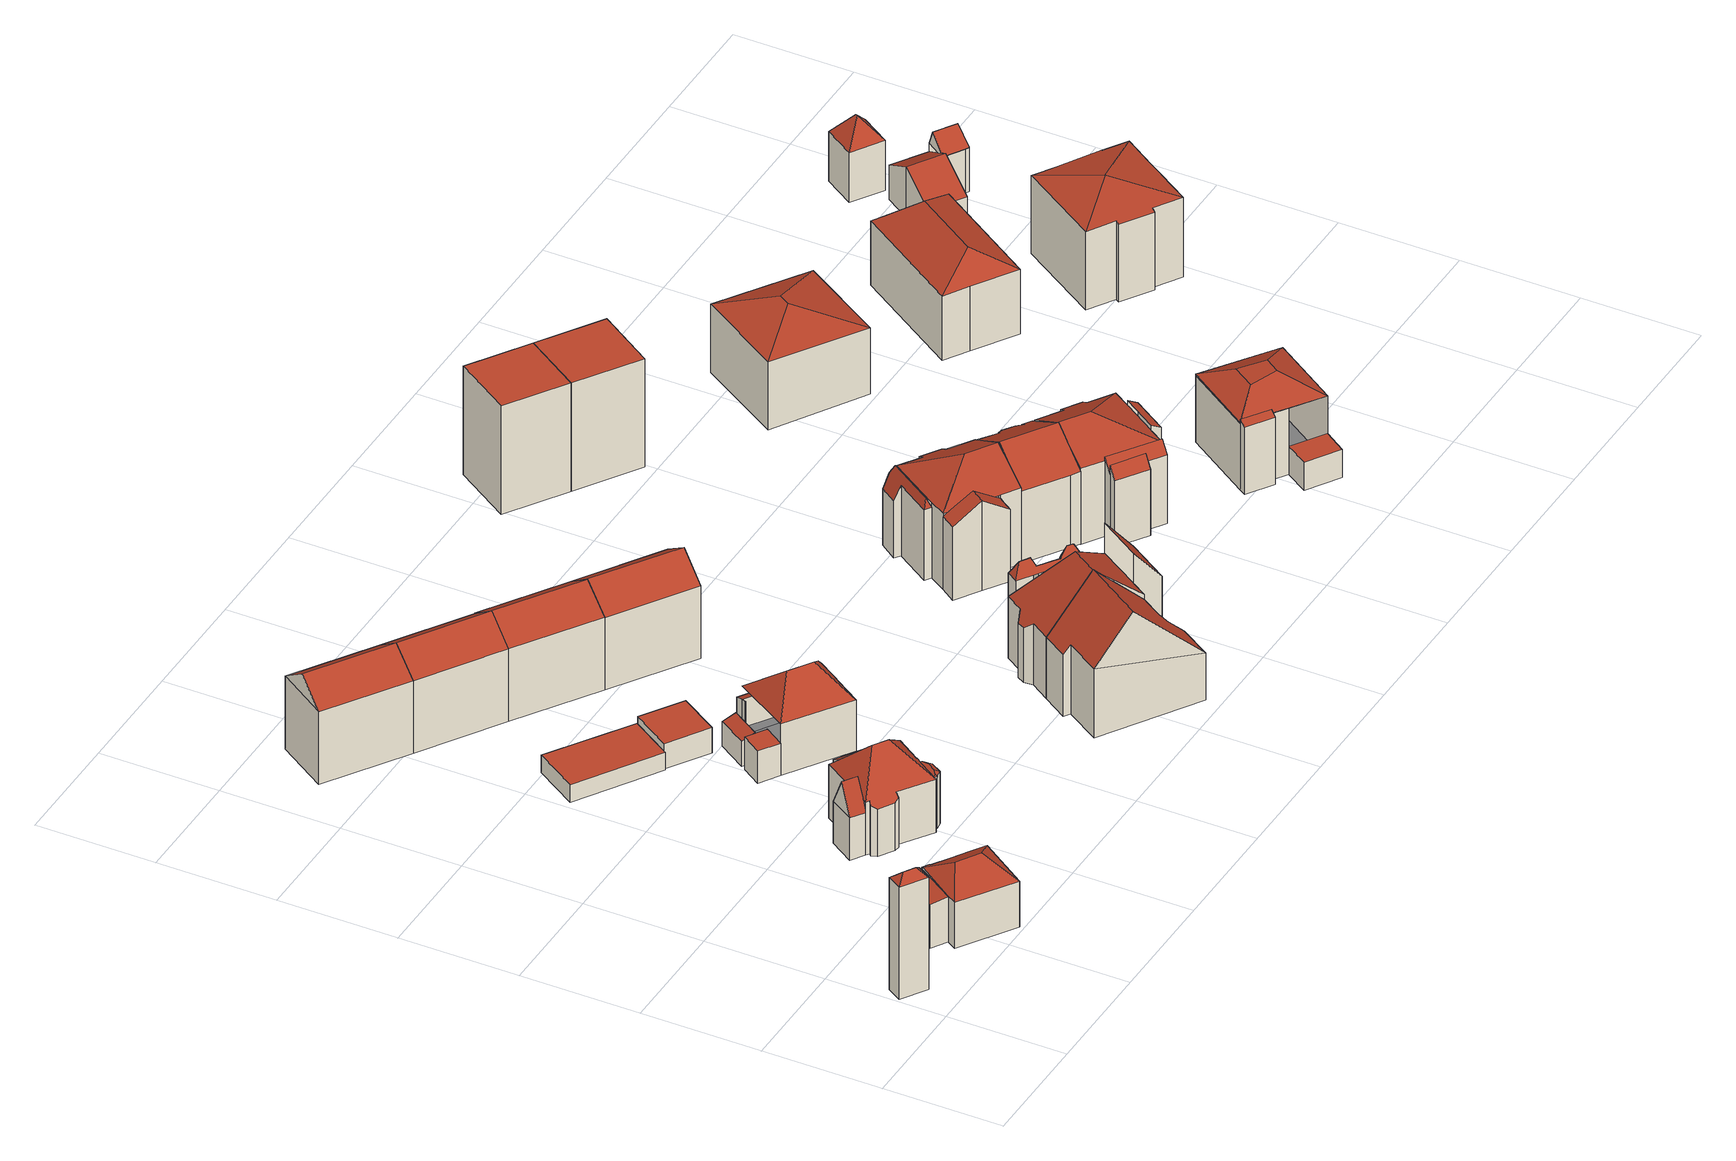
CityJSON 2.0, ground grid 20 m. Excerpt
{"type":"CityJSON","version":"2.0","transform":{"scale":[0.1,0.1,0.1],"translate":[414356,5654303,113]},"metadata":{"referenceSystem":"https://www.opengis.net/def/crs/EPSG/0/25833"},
"CityObjects":{
"building1":{"type":"Building","attributes":{"Dachtyp_tdc":"tdcFreeFormRoof","Gemeindeschluessel":14612000,"Dachneigung":44.93,"QualitaetDacherkennung":3,"Geometrietyp2DReferenz":"3000","measuredHeight":21.74,"function":"31001_9998","roofType":"5000"},"geometry":[{"type":"Solid","lod":"2","boundaries":[[[[0,1,2,3]],[[1,4,5,2]],[[4,6,7,5]],[[6,0,3,7]],[[8,6,4]],[[9,8,4,1]],[[9,1,0]],[[8,9,0,6]],[[3,2,5,7]]]],"semantics":{"surfaces":[{"type":"WallSurface"},{"type":"RoofSurface"},{"type":"GroundSurface"}],"values":[[0,0,0,0,1,1,1,1,2]]}}]},
"building2":{"type":"Building","attributes":{"Gemeindeschluessel":14612000,"Geometrietyp2DReferenz":"3000","function":"31001_9998","roofType":"9999"},"children":["building2-1","building2-2"]},
"building2-1":{"type":"BuildingPart","attributes":{"Dachtyp_tdc":"tdcPolyFlatRoof","Dachneigung":5.64,"QualitaetDacherkennung":62,"Geometrietyp2DReferenz":"3000","measuredHeight":8.23,"roofType":"2100"},"parents":["building2"],"geometry":[{"type":"MultiSurface","lod":"2","boundaries":[[[10,11,12,13]],[[13,12,14,15,16,17,18]],[[11,19,14,12]],[[19,20,15,14]],[[20,21,16,15]],[[22,10,13,18]],[[22,23,21,20,19,11,10]]],"semantics":{"surfaces":[{"type":"WallSurface"},{"type":"GroundSurface"},{"type":"RoofSurface"}],"values":[0,1,0,0,0,0,2]}}]},
"building2-2":{"type":"BuildingPart","attributes":{"Dachtyp_tdc":"tdcHipRoof","Dachneigung":31.44,"QualitaetDacherkennung":67,"Geometrietyp2DReferenz":"3000","measuredHeight":11.44,"roofType":"3200"},"parents":["building2"],"geometry":[{"type":"MultiSurface","lod":"2","boundaries":[[[24,25,26,27]],[[25,28,29,26]],[[28,30,31,29]],[[30,32,33,31]],[[32,34,35,33]],[[34,36,37,35]],[[36,38,22,18,37]],[[39,40,41,16,21]],[[40,24,27,41]],[[42,38,36,43]],[[34,32,44]],[[36,34,44,43]],[[32,30,28,25,24,40,39,42,43,44]],[[27,26,29,31,33,35,37,18,17,16,41]]],"semantics":{"surfaces":[{"type":"WallSurface"},{"type":"RoofSurface"},{"type":"GroundSurface"}],"values":[0,0,0,0,0,0,0,0,0,1,1,1,1,2]}}]},
"building3":{"type":"Building","attributes":{"Dachtyp_tdc":"tdcPolyFlatRoof","Gemeindeschluessel":14612000,"Dachneigung":0,"QualitaetDacherkennung":40,"Geometrietyp2DReferenz":"3000","measuredHeight":2.64,"function":"31001_9998","roofType":"1000"},"geometry":[{"type":"Solid","lod":"2","boundaries":[[[[45,46,27,26]],[[46,47,48,27]],[[47,49,50,48]],[[49,51,31,50]],[[51,52,29,31]],[[52,45,26,29]],[[52,51,49,47,46,45]],[[26,27,48,50,31,29]]]],"semantics":{"surfaces":[{"type":"WallSurface"},{"type":"RoofSurface"},{"type":"GroundSurface"}],"values":[[0,0,0,0,0,0,1,2]]}}]},
"building4":{"type":"Building","attributes":{"Gemeindeschluessel":14612000,"Geometrietyp2DReferenz":"3000","function":"31001_9998","roofType":"9999"},"children":["building4-1","building4-2","building4-3","building4-4"]},
"building4-1":{"type":"BuildingPart","attributes":{"Dachtyp_tdc":"tdcHipRoof","Dachneigung":43.58,"QualitaetDacherkennung":65,"Geometrietyp2DReferenz":"3000","measuredHeight":14.92,"roofType":"3200"},"parents":["building4"],"geometry":[{"type":"MultiSurface","lod":"2","boundaries":[[[53,54,55,56]],[[54,57,58,59,55]],[[60,61,62,63,64]],[[61,65,66,62]],[[65,67,68,66]],[[67,69,70,68]],[[69,71,72,70]],[[71,73,74,72]],[[73,75,76,74]],[[75,77,78,76]],[[77,79,80,78]],[[79,81,80]],[[82,83,84,85,86]],[[83,87,88,84]],[[87,89,90,88]],[[83,82,91,92,79,93]],[[65,61,60,94,57,54,95]],[[79,77,75,73,71,69,67,65,95,93]],[[54,53,89,87,83,93,95]],[[56,55,59,96,63,62,66,68,70,72,74,76,78,80,85,84,88,90]]],"semantics":{"surfaces":[{"type":"WallSurface"},{"type":"RoofSurface"},{"type":"GroundSurface"}],"values":[0,0,0,0,0,0,0,0,0,0,0,0,0,0,0,1,1,1,1,2]}}]},
"building4-2":{"type":"BuildingPart","attributes":{"Dachtyp_tdc":"tdcFreeFormRoof","Dachneigung":27.54,"QualitaetDacherkennung":13,"Geometrietyp2DReferenz":"3000","measuredHeight":9.83,"roofType":"5000"},"parents":["building4"],"geometry":[{"type":"MultiSurface","lod":"2","boundaries":[[[97,64,63,98]],[[64,97,99]],[[97,100,101,99]],[[100,102,103,101]],[[102,104,105,103]],[[104,106,58,107,105]],[[107,64,99,101,103,105]],[[108,109,110,111,98,63,96,59]],[[58,106,108,59]],[[106,104,109,108]],[[104,102,110,109]],[[102,100,111,110]],[[100,97,98,111]]],"semantics":{"surfaces":[{"type":"WallSurface"},{"type":"RoofSurface"},{"type":"GroundSurface"}],"values":[0,1,1,1,1,1,1,2,0,0,0,0,0]}}]},
"building4-3":{"type":"BuildingPart","attributes":{"Dachtyp_tdc":"tdcPolyFlatRoof","Dachneigung":28.63,"QualitaetDacherkennung":46,"Geometrietyp2DReferenz":"3000","measuredHeight":10.06,"roofType":"2100"},"parents":["building4"],"geometry":[{"type":"MultiSurface","lod":"2","boundaries":[[[112,113,56,114]],[[113,53,56]],[[115,116,88,90,89]],[[116,117,118,88]],[[117,112,114,118]],[[117,116,115,113,112]],[[114,56,90,88,118]]],"semantics":{"surfaces":[{"type":"WallSurface"},{"type":"RoofSurface"},{"type":"GroundSurface"}],"values":[0,0,0,0,0,1,2]}}]},
"building4-4":{"type":"BuildingPart","attributes":{"Dachtyp_tdc":"tdcGableRoof","Dachneigung":63.6,"QualitaetDacherkennung":5,"Geometrietyp2DReferenz":"3000","measuredHeight":12.9,"roofType":"3100"},"parents":["building4"],"geometry":[{"type":"MultiSurface","lod":"2","boundaries":[[[81,119,120,80]],[[119,121,122,120]],[[121,86,85,122]],[[121,119,123]],[[119,81,92,124,123]],[[86,121,123,124,91]],[[80,120,122,85]]],"semantics":{"surfaces":[{"type":"WallSurface"},{"type":"RoofSurface"},{"type":"GroundSurface"}],"values":[0,0,0,0,1,1,2]}}]},
"building5":{"type":"Building","attributes":{"Dachtyp_tdc":"tdcGableRoof","Gemeindeschluessel":14612000,"Dachneigung":35.13,"QualitaetDacherkennung":88,"Geometrietyp2DReferenz":"3000","measuredHeight":16.8,"function":"31001_9998","roofType":"3100"},"geometry":[{"type":"Solid","lod":"2","boundaries":[[[[125,126,127,128]],[[126,129,130,127]],[[129,131,132,130]],[[131,125,128,132]],[[129,126,133]],[[125,131,134]],[[126,125,134,133]],[[131,129,133,134]],[[128,127,130,132]]]],"semantics":{"surfaces":[{"type":"WallSurface"},{"type":"RoofSurface"},{"type":"GroundSurface"}],"values":[[0,0,0,0,0,0,1,1,2]]}}]},
"building6":{"type":"Building","attributes":{"Dachtyp_tdc":"tdcPolyFlatRoof","Gemeindeschluessel":14612000,"Dachneigung":0,"QualitaetDacherkennung":69,"Geometrietyp2DReferenz":"3000","measuredHeight":3.21,"function":"31001_9998","roofType":"1000"},"geometry":[{"type":"Solid","lod":"2","boundaries":[[[[135,136,137,138]],[[136,139,140,137]],[[139,141,142,140]],[[141,143,144,142]],[[143,145,146,144]],[[145,135,138,146]],[[145,143,141,139,136,135]],[[138,137,140,142,144,146]]]],"semantics":{"surfaces":[{"type":"WallSurface"},{"type":"RoofSurface"},{"type":"GroundSurface"}],"values":[[0,0,0,0,0,0,1,2]]}}]},
"building7":{"type":"Building","attributes":{"Dachtyp_tdc":"tdcGableRoof","Gemeindeschluessel":14612000,"Dachneigung":34.9,"QualitaetDacherkennung":88,"Geometrietyp2DReferenz":"3000","measuredHeight":16.78,"function":"31001_9998","roofType":"3100"},"geometry":[{"type":"Solid","lod":"2","boundaries":[[[[131,125,134]],[[147,131,134,148]],[[125,149,148,134]],[[132,150,151,128]],[[131,147,150,132]],[[147,149,151,150]],[[149,125,128,151]],[[125,131,132,128]],[[149,147,148]]]],"semantics":{"surfaces":[{"type":"WallSurface"},{"type":"RoofSurface"},{"type":"GroundSurface"}],"values":[[0,1,1,2,0,0,0,0,0]]}}]},
"building8":{"type":"Building","attributes":{"Dachtyp_tdc":"tdcPolyFlatRoof","Gemeindeschluessel":14612000,"Dachneigung":0,"QualitaetDacherkennung":86,"Geometrietyp2DReferenz":"3000","measuredHeight":4.6,"function":"31001_9998","roofType":"1000"},"geometry":[{"type":"Solid","lod":"2","boundaries":[[[[152,153,154,144]],[[153,155,156,154]],[[155,157,146,156]],[[157,152,144,146]],[[157,155,153,152]],[[144,154,156,146]]]],"semantics":{"surfaces":[{"type":"WallSurface"},{"type":"RoofSurface"},{"type":"GroundSurface"}],"values":[[0,0,0,0,1,2]]}}]},
"building9":{"type":"Building","attributes":{"Gemeindeschluessel":14612000,"Geometrietyp2DReferenz":"3000","function":"31001_9998","roofType":"9999"},"children":["building9-1","building9-2","building9-3","building9-4"]},
"building9-1":{"type":"BuildingPart","attributes":{"Dachtyp_tdc":"tdcPolyFlatRoof","Dachneigung":20.69,"QualitaetDacherkennung":46,"Geometrietyp2DReferenz":"3000","measuredHeight":6.83,"roofType":"2100"},"parents":["building9"],"geometry":[{"type":"MultiSurface","lod":"2","boundaries":[[[158,159,160,161]],[[162,163,164,165]],[[163,166,167,164]],[[166,168,169,167]],[[168,158,161,169]],[[168,166,163,162,166,159,158]],[[161,160,167,165,164,167,169]]],"semantics":{"surfaces":[{"type":"WallSurface"},{"type":"RoofSurface"},{"type":"GroundSurface"}],"values":[0,0,0,0,0,1,2]}}]},
"building9-2":{"type":"BuildingPart","attributes":{"Dachtyp_tdc":"tdcPolyFlatRoof","Dachneigung":0,"QualitaetDacherkennung":46,"Geometrietyp2DReferenz":"3000","measuredHeight":5.92,"roofType":"1000"},"parents":["building9"],"geometry":[{"type":"MultiSurface","lod":"2","boundaries":[[[170,171,172,173]],[[170,174,175,176,171]],[[172,177,178,179,173]],[[176,175,178,177]],[[175,174,179,178]],[[174,170,173,179]]],"semantics":{"surfaces":[{"type":"WallSurface"},{"type":"RoofSurface"},{"type":"GroundSurface"}],"values":[0,1,2,0,0,0]}}]},
"building9-3":{"type":"BuildingPart","attributes":{"Dachtyp_tdc":"tdcGableRoof","Dachneigung":59.13,"QualitaetDacherkennung":30,"Geometrietyp2DReferenz":"3000","measuredHeight":5.33,"roofType":"3100"},"parents":["building9"],"geometry":[{"type":"MultiSurface","lod":"2","boundaries":[[[180,181,173,172]],[[181,182,183,173]],[[182,184,185,183]],[[184,186,187,185]],[[186,188,189,187]],[[188,190,191,189]],[[190,192,164,191]],[[192,193,165,164]],[[190,188,186,184]],[[184,182,181,180,193,192,190]],[[172,173,183,185,187,189,191,164,165]]],"semantics":{"surfaces":[{"type":"WallSurface"},{"type":"RoofSurface"},{"type":"GroundSurface"}],"values":[0,0,0,0,0,0,0,0,1,1,2]}}]},
"building9-4":{"type":"BuildingPart","attributes":{"Dachtyp_tdc":"tdcHipRoof","Dachneigung":40.55,"QualitaetDacherkennung":76,"Geometrietyp2DReferenz":"3000","measuredHeight":13.99,"roofType":"3200"},"parents":["building9"],"geometry":[{"type":"MultiSurface","lod":"2","boundaries":[[[194,195,196,197]],[[195,198,199,196]],[[198,200,201,199]],[[200,202,176,177,201]],[[203,204,205,160,159]],[[204,194,197,205]],[[206,202,207]],[[200,198,195,194,204,208]],[[202,200,208,207]],[[204,203,206,207,208]],[[197,196,199,201,177,172,165,167,160,205]]],"semantics":{"surfaces":[{"type":"WallSurface"},{"type":"RoofSurface"},{"type":"GroundSurface"}],"values":[0,0,0,0,0,0,1,1,1,1,2]}}]},
"building10":{"type":"Building","attributes":{"Dachtyp_tdc":"tdcGableRoof","Gemeindeschluessel":14612000,"Dachneigung":35.33,"QualitaetDacherkennung":90,"Geometrietyp2DReferenz":"3000","measuredHeight":16.83,"function":"31001_9998","roofType":"3100"},"geometry":[{"type":"Solid","lod":"2","boundaries":[[[[209,210,211,150]],[[210,212,213,211]],[[212,149,151,213]],[[149,209,150,151]],[[212,210,214]],[[209,149,215]],[[210,209,215,214]],[[149,212,214,215]],[[150,211,213,151]]]],"semantics":{"surfaces":[{"type":"WallSurface"},{"type":"RoofSurface"},{"type":"GroundSurface"}],"values":[[0,0,0,0,0,0,1,1,2]]}}]},
"building11":{"type":"Building","attributes":{"Dachtyp_tdc":"tdcGableRoof","Gemeindeschluessel":14612000,"Dachneigung":35.12,"QualitaetDacherkennung":90,"Geometrietyp2DReferenz":"3000","measuredHeight":16.82,"function":"31001_9998","roofType":"3100"},"geometry":[{"type":"Solid","lod":"2","boundaries":[[[[210,216,217,211]],[[216,218,219,217]],[[218,220,213,219]],[[220,210,211,213]],[[218,216,221]],[[210,220,222]],[[216,210,222,221]],[[220,218,221,222]],[[211,217,219,213]]]],"semantics":{"surfaces":[{"type":"WallSurface"},{"type":"RoofSurface"},{"type":"GroundSurface"}],"values":[[0,0,0,0,0,0,1,1,2]]}}]},
"building12":{"type":"Building","attributes":{"Dachtyp_tdc":"tdcFreeFormRoof","Gemeindeschluessel":14612000,"Dachneigung":44.63,"QualitaetDacherkennung":53,"Geometrietyp2DReferenz":"3000","measuredHeight":20.6,"function":"31001_9998","roofType":"5000"},"geometry":[{"type":"Solid","lod":"2","boundaries":[[[[223,224,225,226]],[[224,227,228,225]],[[227,229,230,228]],[[229,231,232,230]],[[231,233,234,232]],[[233,235,236,234]],[[235,237,238,236]],[[237,239,240,238]],[[239,223,226,240]],[[231,229,241,242,237,235,233]],[[242,241,227,224,223,239]],[[239,237,242]],[[229,227,241]],[[226,225,228,230,232,234,236,238,240]]]],"semantics":{"surfaces":[{"type":"WallSurface"},{"type":"RoofSurface"},{"type":"GroundSurface"}],"values":[[0,0,0,0,0,0,0,0,0,1,1,0,0,2]]}}]},
"building13":{"type":"Building","attributes":{"Gemeindeschluessel":14612000,"Geometrietyp2DReferenz":"3000","function":"31001_9998","roofType":"9999"},"children":["building13-1","building13-2","building13-3"]},
"building13-1":{"type":"BuildingPart","attributes":{"Dachtyp_tdc":"tdcHipAndGableRoof","Dachneigung":50.33,"QualitaetDacherkennung":35,"Geometrietyp2DReferenz":"3000","measuredHeight":20.46,"roofType":"5000"},"parents":["building13"],"geometry":[{"type":"MultiSurface","lod":"2","boundaries":[[[243,244,245,230]],[[244,227,228,245]],[[227,246,247,228]],[[246,248,249,247]],[[248,250,251,249]],[[250,252,253,251]],[[252,254,255,253]],[[254,256,257,255]],[[258,259,260,261]],[[259,262,263,260]],[[264,243,230,265]],[[262,259,258,256,254,266]],[[254,252,250,248,246,227,244,266]],[[244,243,264,262,266]],[[230,245,228,247,249,251,253,255,257,261,260,263,265]]],"semantics":{"surfaces":[{"type":"WallSurface"},{"type":"RoofSurface"},{"type":"GroundSurface"}],"values":[0,0,0,0,0,0,0,0,0,0,0,1,1,1,2]}}]},
"building13-2":{"type":"BuildingPart","attributes":{"Dachtyp_tdc":"tdcPolyFlatRoof","Dachneigung":51.37,"QualitaetDacherkennung":31,"Geometrietyp2DReferenz":"3000","measuredHeight":18.77,"roofType":"2100"},"parents":["building13"],"geometry":[{"type":"MultiSurface","lod":"2","boundaries":[[[267,268,269,263,262]],[[268,270,271,269]],[[270,272,264,265,271]],[[270,268,267,272]],[[265,263,269,271]]],"semantics":{"surfaces":[{"type":"WallSurface"},{"type":"RoofSurface"},{"type":"GroundSurface"}],"values":[0,0,0,1,2]}}]},
"building13-3":{"type":"BuildingPart","attributes":{"Dachtyp_tdc":"tdcFreeFormRoof","Dachneigung":63.66,"QualitaetDacherkennung":21,"Geometrietyp2DReferenz":"3000","measuredHeight":15.95,"roofType":"5000"},"parents":["building13"],"geometry":[{"type":"MultiSurface","lod":"2","boundaries":[[[273,257,256]],[[273,274,275,257]],[[274,276,277,275]],[[276,278,279,277]],[[278,280,281,279]],[[280,282,283,281]],[[282,284,285,283]],[[284,286,287,285]],[[286,288,258,261,287]],[[289,290,286,284]],[[291,289,284,282]],[[292,291,282,280]],[[293,292,280,278]],[[294,293,278,276]],[[295,294,276,274]],[[295,274,273]],[[290,289,291,292,293,294,295,273,288]],[[290,288,286]],[[257,275,277,279,281,283,285,287,261]]],"semantics":{"surfaces":[{"type":"WallSurface"},{"type":"RoofSurface"},{"type":"GroundSurface"}],"values":[0,0,0,0,0,0,0,0,0,1,1,1,1,1,1,1,1,1,2]}}]},
"building14":{"type":"Building","attributes":{"Gemeindeschluessel":14612000,"Geometrietyp2DReferenz":"3000","function":"31001_9998","roofType":"9999"},"children":["building14-1","building14-2","building14-3"]},
"building14-1":{"type":"BuildingPart","attributes":{"Dachtyp_tdc":"tdcFreeFormRoof","Dachneigung":66.25,"QualitaetDacherkennung":27,"Geometrietyp2DReferenz":"3000","measuredHeight":14.32,"roofType":"5000"},"parents":["building14"],"geometry":[{"type":"MultiSurface","lod":"2","boundaries":[[[296,297,298,299]],[[297,300,301,298]],[[300,302,303,301]],[[304,305,306,307]],[[302,300,308]],[[300,297,296,309,305,310,308]],[[305,304,310]],[[304,302,308,310]],[[306,311,299,298,301,303,307]],[[309,296,299,311]],[[305,309,311,306]]],"semantics":{"surfaces":[{"type":"WallSurface"},{"type":"RoofSurface"},{"type":"GroundSurface"}],"values":[0,0,0,0,1,1,1,1,2,0,0]}}]},
"building14-2":{"type":"BuildingPart","attributes":{"Dachtyp_tdc":"tdcGableRoof","Dachneigung":31.29,"QualitaetDacherkennung":38,"Geometrietyp2DReferenz":"3000","measuredHeight":16.22,"roofType":"3100"},"parents":["building14"],"geometry":[{"type":"MultiSurface","lod":"2","boundaries":[[[312,313,314,315]],[[313,316,317,314]],[[316,318,319,317]],[[318,320,321,319]],[[322,323,324,325]],[[323,312,315,324]],[[326,327,320,318,316]],[[316,313,312,323,322,328,326]],[[315,314,317,319,321,329,325,324]]],"semantics":{"surfaces":[{"type":"WallSurface"},{"type":"RoofSurface"},{"type":"GroundSurface"}],"values":[0,0,0,0,0,0,1,1,2]}}]},
"building14-3":{"type":"BuildingPart","attributes":{"Dachtyp_tdc":"tdcHipAndGableRoof","Dachneigung":29.74,"QualitaetDacherkennung":56,"Geometrietyp2DReferenz":"3000","measuredHeight":17.57,"roofType":"5000"},"parents":["building14"],"geometry":[{"type":"MultiSurface","lod":"2","boundaries":[[[330,331,332,333]],[[331,334,335,332]],[[334,336,337,335]],[[336,338,339,337]],[[338,340,322,325,339]],[[341,342,304,307,321,320]],[[343,303,302]],[[343,344,345,303]],[[344,346,347,345]],[[346,330,333,347]],[[343,342,341,348]],[[341,327,349,328,340,338,336,348]],[[336,334,331,330,346,344,343,348]],[[333,332,335,337,339,325,329,321,307,303,345,347]]],"semantics":{"surfaces":[{"type":"WallSurface"},{"type":"RoofSurface"},{"type":"GroundSurface"}],"values":[0,0,0,0,0,0,0,0,0,0,1,1,1,2]}}]},
"building15":{"type":"Building","attributes":{"Dachtyp_tdc":"tdcPolyFlatRoof","Gemeindeschluessel":14612000,"Dachneigung":0,"QualitaetDacherkennung":59,"Geometrietyp2DReferenz":"3000","measuredHeight":19.68,"function":"31001_9998","roofType":"1000"},"geometry":[{"type":"Solid","lod":"2","boundaries":[[[[350,351,352,353]],[[351,354,355,352]],[[354,356,357,355]],[[356,350,353,357]],[[356,354,351,350]],[[353,352,355,357]]]],"semantics":{"surfaces":[{"type":"WallSurface"},{"type":"RoofSurface"},{"type":"GroundSurface"}],"values":[[0,0,0,0,1,2]]}}]},
"building16":{"type":"Building","attributes":{"Dachtyp_tdc":"tdcGableRoof","Gemeindeschluessel":14612000,"Dachneigung":30.89,"QualitaetDacherkennung":67,"Geometrietyp2DReferenz":"3000","measuredHeight":17.69,"function":"31001_9998","roofType":"3100"},"geometry":[{"type":"Solid","lod":"2","boundaries":[[[[358,359,360,361]],[[359,362,363,360]],[[362,364,365,363]],[[364,366,367,365]],[[366,368,369,367]],[[368,370,371,369]],[[370,372,373,371]],[[372,374,375,373]],[[374,376,377,375]],[[376,378,379,377]],[[378,380,381,379]],[[380,382,383,381]],[[382,384,385,383]],[[384,358,361,385]],[[380,378,376,374,372]],[[372,370,368,366,364,362,359,358,384,382,380]],[[361,360,363,365,367,369,371,373,375,377,379,381,383,385]]]],"semantics":{"surfaces":[{"type":"WallSurface"},{"type":"RoofSurface"},{"type":"GroundSurface"}],"values":[[0,0,0,0,0,0,0,0,0,0,0,0,0,0,1,1,2]]}}]},
"building17":{"type":"Building","attributes":{"Dachtyp_tdc":"tdcPolyFlatRoof","Gemeindeschluessel":14612000,"Dachneigung":0,"QualitaetDacherkennung":63,"Geometrietyp2DReferenz":"3000","measuredHeight":19.67,"function":"31001_9998","roofType":"1000"},"geometry":[{"type":"Solid","lod":"2","boundaries":[[[[351,386,387,352]],[[386,388,389,387]],[[388,354,355,389]],[[354,351,352,355]],[[354,388,386,351]],[[352,387,389,355]]]],"semantics":{"surfaces":[{"type":"WallSurface"},{"type":"RoofSurface"},{"type":"GroundSurface"}],"values":[[0,0,0,0,1,2]]}}]},
"building18":{"type":"Building","attributes":{"Gemeindeschluessel":14612000,"Geometrietyp2DReferenz":"3000","function":"31001_9998","roofType":"9999"},"children":["building18-1","building18-2","building18-3","building18-4"]},
"building18-1":{"type":"BuildingPart","attributes":{"Dachtyp_tdc":"tdcHipAndGableRoof","Dachneigung":29.68,"QualitaetDacherkennung":52,"Geometrietyp2DReferenz":"3000","measuredHeight":17.67,"roofType":"5000"},"parents":["building18"],"geometry":[{"type":"MultiSurface","lod":"2","boundaries":[[[390,391,392,393]],[[391,394,395,392]],[[394,396,397,395]],[[396,398,399,397]],[[398,400,401,399]],[[400,402,403,401]],[[402,404,405,403]],[[404,406,407,405]],[[408,409,410,411]],[[412,390,393,413]],[[409,408,406,404,414]],[[404,402,400,398,396,394,391,414]],[[391,390,412,409,414]],[[393,392,395,397,399,401,403,405,407,411,410,413]]],"semantics":{"surfaces":[{"type":"WallSurface"},{"type":"RoofSurface"},{"type":"GroundSurface"}],"values":[0,0,0,0,0,0,0,0,0,0,1,1,1,2]}}]},
"building18-2":{"type":"BuildingPart","attributes":{"Dachtyp_tdc":"tdcPolyFlatRoof","Dachneigung":30.82,"QualitaetDacherkennung":27,"Geometrietyp2DReferenz":"3000","measuredHeight":14.66,"roofType":"2100"},"parents":["building18"],"geometry":[{"type":"MultiSurface","lod":"2","boundaries":[[[415,416,408,411,417]],[[418,407,406]],[[418,419,420,407]],[[419,415,417,420]],[[419,418,416,415]],[[417,411,407,420]]],"semantics":{"surfaces":[{"type":"WallSurface"},{"type":"RoofSurface"},{"type":"GroundSurface"}],"values":[0,0,0,0,1,2]}}]},
"building18-3":{"type":"BuildingPart","attributes":{"Dachtyp_tdc":"tdcPolyFlatRoof","Dachneigung":50.7,"QualitaetDacherkennung":17,"Geometrietyp2DReferenz":"3000","measuredHeight":14.51,"roofType":"2100"},"parents":["building18"],"geometry":[{"type":"MultiSurface","lod":"2","boundaries":[[[421,422,423,410,409]],[[422,424,425,423]],[[426,427,412,413,428]],[[426,424,422,421,427]],[[413,410,423,425,428]]],"semantics":{"surfaces":[{"type":"WallSurface"},{"type":"RoofSurface"},{"type":"GroundSurface"}],"values":[0,0,0,1,2]}}]},
"building18-4":{"type":"BuildingPart","attributes":{"Dachtyp_tdc":"tdcPolyFlatRoof","Dachneigung":55.93,"QualitaetDacherkennung":13,"Geometrietyp2DReferenz":"3000","measuredHeight":14.04,"roofType":"2100"},"parents":["building18"],"geometry":[{"type":"MultiSurface","lod":"2","boundaries":[[[429,430,426,428,431]],[[432,433,434,425,424]],[[433,429,431,434]],[[433,432,430,429]],[[431,428,425,434]]],"semantics":{"surfaces":[{"type":"WallSurface"},{"type":"RoofSurface"},{"type":"GroundSurface"}],"values":[0,0,0,1,2]}}]},
"building19":{"type":"Building","attributes":{"Gemeindeschluessel":14612000,"Geometrietyp2DReferenz":"3000","function":"31001_9998","roofType":"9999"},"children":["building19-1","building19-2","building19-3"]},
"building19-1":{"type":"BuildingPart","attributes":{"Dachtyp_tdc":"tdcCutTentRoof","Dachneigung":28.91,"QualitaetDacherkennung":67,"Geometrietyp2DReferenz":"3000","measuredHeight":15.09,"roofType":"9999"},"parents":["building19"],"geometry":[{"type":"MultiSurface","lod":"2","boundaries":[[[435,436,437,438]],[[436,439,440,441,437]],[[442,443,444]],[[442,445,446,443]],[[447,435,438,448]],[[449,450,451,452]],[[436,449,452,453]],[[439,436,453,454]],[[455,456,439,454,451,450]],[[454,453,452,451]],[[442,456,455,445]],[[447,450,449,435]],[[435,449,436]],[[439,456,442]],[[438,437,441,443,446,448]]],"semantics":{"surfaces":[{"type":"WallSurface"},{"type":"RoofSurface"},{"type":"GroundSurface"}],"values":[0,0,0,0,0,1,1,1,1,1,0,0,0,0,2]}}]},
"building19-2":{"type":"BuildingPart","attributes":{"Dachtyp_tdc":"tdcPolyFlatRoof","Dachneigung":0,"QualitaetDacherkennung":54,"Geometrietyp2DReferenz":"3000","measuredHeight":5.11,"roofType":"1000"},"parents":["building19"],"geometry":[{"type":"MultiSurface","lod":"2","boundaries":[[[440,457,458,441]],[[457,459,460,458]],[[459,444,443,460]],[[459,457,440,444]],[[443,441,458,460]]],"semantics":{"surfaces":[{"type":"WallSurface"},{"type":"RoofSurface"},{"type":"GroundSurface"}],"values":[0,0,0,1,2]}}]},
"building19-3":{"type":"BuildingPart","attributes":{"Dachtyp_tdc":"tdcPolyFlatRoof","Dachneigung":26.62,"QualitaetDacherkennung":30,"Geometrietyp2DReferenz":"3000","measuredHeight":12.84,"roofType":"2100"},"parents":["building19"],"geometry":[{"type":"MultiSurface","lod":"2","boundaries":[[[461,462,450,447,448,463]],[[464,465,466,446,445,455]],[[465,461,463,466]],[[465,464,462,461]],[[463,448,446,466]]],"semantics":{"surfaces":[{"type":"WallSurface"},{"type":"RoofSurface"},{"type":"GroundSurface"}],"values":[0,0,0,1,2]}}]},
"building20":{"type":"Building","attributes":{"Dachtyp_tdc":"tdcHipRoof","Gemeindeschluessel":14612000,"Dachneigung":17.65,"QualitaetDacherkennung":65,"Geometrietyp2DReferenz":"3000","measuredHeight":14.99,"function":"31001_9998","roofType":"3200"},"geometry":[{"type":"Solid","lod":"2","boundaries":[[[[467,468,469,470]],[[468,471,472,469]],[[471,473,474,472]],[[473,467,470,474]],[[471,468,475]],[[467,473,476]],[[468,467,476,475]],[[473,471,475,476]],[[470,469,472,474]]]],"semantics":{"surfaces":[{"type":"WallSurface"},{"type":"RoofSurface"},{"type":"GroundSurface"}],"values":[[0,0,0,0,1,1,1,1,2]]}}]},
"building21":{"type":"Building","attributes":{"Dachtyp_tdc":"tdcFreeFormRoof","Gemeindeschluessel":14612000,"Dachneigung":30.73,"QualitaetDacherkennung":91,"Geometrietyp2DReferenz":"3000","measuredHeight":15.58,"function":"31001_9998","roofType":"5000"},"geometry":[{"type":"Solid","lod":"2","boundaries":[[[[477,478,479,480]],[[478,481,482,479]],[[481,483,484,482]],[[483,485,486,484]],[[485,477,480,486]],[[485,487,478,477]],[[481,488,483]],[[483,488,487,485]],[[487,488,481,478]],[[480,479,482,484,486]]]],"semantics":{"surfaces":[{"type":"WallSurface"},{"type":"RoofSurface"},{"type":"GroundSurface"}],"values":[[0,0,0,0,0,1,1,1,1,2]]}}]},
"building22":{"type":"Building","attributes":{"Gemeindeschluessel":14612000,"Geometrietyp2DReferenz":"3000","function":"31001_9998","roofType":"9999"},"children":["building22-1","building22-2","building22-3"]},
"building22-1":{"type":"BuildingPart","attributes":{"Dachtyp_tdc":"tdcGableRoof","Dachneigung":54.73,"QualitaetDacherkennung":13,"Geometrietyp2DReferenz":"3000","measuredHeight":2.98,"roofType":"3100"},"parents":["building22"],"geometry":[{"type":"MultiSurface","lod":"2","boundaries":[[[489,490,491]],[[489,492,493,490]],[[492,494,495,493]],[[494,496,497,495]],[[489,491,498,499]],[[499,496,494,492,489]],[[497,500,498,491,490,493,495]]],"semantics":{"surfaces":[{"type":"WallSurface"},{"type":"RoofSurface"},{"type":"GroundSurface"}],"values":[0,0,0,0,1,1,2]}}]},
"building22-2":{"type":"BuildingPart","attributes":{"Dachtyp_tdc":"tdcTentRoof","Dachneigung":15.24,"QualitaetDacherkennung":76,"Geometrietyp2DReferenz":"3000","measuredHeight":16.49,"roofType":"3500"},"parents":["building22"],"geometry":[{"type":"MultiSurface","lod":"2","boundaries":[[[501,502,503,504]],[[502,505,506,503]],[[505,507,508,506]],[[507,509,510,508]],[[509,511,510]],[[512,513,514]],[[512,515,516,513]],[[515,517,498,516]],[[518,519,520,497,496]],[[519,521,522,520]],[[521,523,524,522]],[[523,501,504,524]],[[507,505,525]],[[515,512,509,507,525]],[[519,518,517,515,525]],[[505,502,501,523,521,519,525]],[[504,503,506,508,510,513,516,498,500,497,520,522,524]]],"semantics":{"surfaces":[{"type":"WallSurface"},{"type":"RoofSurface"},{"type":"GroundSurface"}],"values":[0,0,0,0,0,0,0,0,0,0,0,0,1,1,1,1,2]}}]},
"building22-3":{"type":"BuildingPart","attributes":{"Dachtyp_tdc":"tdcFreeFormRoof","Dachneigung":57.28,"QualitaetDacherkennung":17,"Geometrietyp2DReferenz":"3000","measuredHeight":12.69,"roofType":"5000"},"parents":["building22"],"geometry":[{"type":"MultiSurface","lod":"2","boundaries":[[[511,526,527,510]],[[526,528,529,527]],[[528,514,513,529]],[[528,526,530,531]],[[530,511,514,531]],[[511,530,526]],[[528,531,514]],[[527,529,513,510]]],"semantics":{"surfaces":[{"type":"WallSurface"},{"type":"RoofSurface"},{"type":"GroundSurface"}],"values":[0,0,0,1,1,0,0,2]}}]},
"building23":{"type":"Building","attributes":{"Gemeindeschluessel":14612000,"Geometrietyp2DReferenz":"3000","function":"31001_9998","roofType":"9999"},"children":["building23-1","building23-2"]},
"building23-1":{"type":"BuildingPart","attributes":{"Dachtyp_tdc":"tdcGableRoof","Dachneigung":29.58,"QualitaetDacherkennung":84,"Geometrietyp2DReferenz":"3000","measuredHeight":9.25,"roofType":"3100"},"parents":["building23"],"geometry":[{"type":"MultiSurface","lod":"2","boundaries":[[[532,533,534]],[[532,535,536,533]],[[535,537,538,536]],[[537,539,540,538]],[[539,541,542,540]],[[541,543,544,542]],[[543,545,546,544]],[[541,539,537,535]],[[535,532,547,545,543,541]],[[533,536,538,540,542,544,546]]],"semantics":{"surfaces":[{"type":"WallSurface"},{"type":"RoofSurface"},{"type":"GroundSurface"}],"values":[0,0,0,0,0,0,0,1,1,2]}}]},
"building23-2":{"type":"BuildingPart","attributes":{"Dachtyp_tdc":"tdcGableRoof","Dachneigung":37.74,"QualitaetDacherkennung":1,"Geometrietyp2DReferenz":"3000","measuredHeight":10.49,"roofType":"3100"},"parents":["building23"],"geometry":[{"type":"MultiSurface","lod":"2","boundaries":[[[548,549,550,551]],[[549,552,553,550]],[[552,534,533,553]],[[554,548,551,546,545]],[[554,555,556,557]],[[558,559,556,555,560]],[[534,560,555,554,547]],[[549,559,558,552]],[[548,557,556,559,549]],[[552,558,560,534]],[[554,557,548]],[[551,550,553,533,546]]],"semantics":{"surfaces":[{"type":"WallSurface"},{"type":"RoofSurface"},{"type":"GroundSurface"}],"values":[0,0,0,0,1,1,0,0,0,0,0,2]}}]},
"building24":{"type":"Building","attributes":{"Dachtyp_tdc":"tdcFreeFormRoof","Gemeindeschluessel":14612000,"Dachneigung":50.56,"QualitaetDacherkennung":8,"Geometrietyp2DReferenz":"3000","measuredHeight":12.66,"function":"31001_9998","roofType":"5000"},"geometry":[{"type":"Solid","lod":"2","boundaries":[[[[561,562,563,564]],[[562,565,566,563]],[[565,567,568,566]],[[567,561,564,568]],[[569,570,567,565]],[[569,565,562]],[[570,569,562,561]],[[570,561,567]],[[564,563,566,568]]]],"semantics":{"surfaces":[{"type":"WallSurface"},{"type":"RoofSurface"},{"type":"GroundSurface"}],"values":[[0,0,0,0,1,1,1,1,2]]}}]}
},
"vertices":[
[6,80,207],[21,104,207],[21,104,4],[6,80,4],[63,77,207],[63,77,4],[48,53,207],[48,53,4],[44,73,221],[26,84,221],
[136,98,84],[168,147,84],[168,147,5],[136,98,5],[190,132,5],[199,147,5],[206,148,5],[204,144,5],[163,81,5],[190,132,87],[199,147,87],[206,148,87],[163,81,87],[204,144,87],
[220,143,88],[216,138,92],[216,138,5],[220,143,5],[244,120,92],[244,120,5],[273,102,92],[273,102,5],[296,87,92],[296,87,5],[244,6,88],[244,6,5],[153,65,89],[153,65,5],[163,81,89],[206,148,90],[209,148,89],[209,148,5],[204,144,92],[204,92,119],[243,68,119],
[216,138,32],[220,143,32],[231,162,32],[231,162,5],[288,126,32],[288,126,5],[273,102,32],[244,120,32],
[434,328,101],[455,314,101],[455,314,3],[434,328,3],[429,273,99],[429,273,88],[429,273,3],[401,230,99],[400,230,99],[400,230,3],[401,230,3],[401,230,97],[397,224,99],[397,224,3],[342,261,99],[342,261,3],[338,255,93],[338,255,3],[330,256,89],[330,256,3],[304,272,89],[304,272,3],[301,282,94],[301,282,3],[305,285,99],[305,285,3],[299,289,99],[299,289,3],[299,289,80],[326,331,100],[355,379,101],[355,379,3],[326,331,3],[326,331,78],[369,370,101],[369,370,3],[368,370,101],[368,370,3],[320,322,100],[304,296,99],[364,313,152],[429,273,100],[389,297,152],[424,266,3],
[406,227,97],[406,227,3],[407,231,99],[419,229,97],[414,236,101],[431,248,97],[423,250,101],[430,263,97],[426,263,99],[425,266,97],[424,266,97],[425,266,3],[430,263,3],[431,248,3],[419,229,3],
[443,341,94],[434,328,103],[443,341,3],[368,370,103],[369,370,103],[377,383,94],[377,383,3],
[277,304,80],[277,304,3],[304,345,78],[304,345,3],[289,323,132],[311,308,132],
[201,985,146],[69,1072,146],[69,1072,14],[201,985,14],[124,1156,146],[124,1156,14],[256,1069,146],[256,1069,14],[97,1114,182],[229,1028,182],
[347,645,37],[211,731,37],[211,731,5],[347,645,5],[257,803,37],[257,803,5],[391,715,37],[391,715,5],[390,713,37],[390,713,5],[348,647,37],[348,647,5],
[390,982,146],[363,940,182],[335,898,146],[390,982,14],[335,898,14],
[390,713,51],[457,669,51],[457,669,5],[416,604,51],[416,604,5],[348,647,51],
[543,562,62],[533,549,68],[533,549,3],[543,562,3],[472,578,71],[471,578,71],[471,578,3],[472,578,3],[477,586,68],[477,586,3],[486,600,62],[486,600,3],
[436,524,62],[437,524,62],[437,524,3],[436,524,3],[404,544,62],[383,511,62],[415,490,62],[415,490,3],[383,511,3],[404,544,3],
[437,524,31],[436,524,32],[441,531,32],[441,531,3],[428,539,56],[428,539,3],[409,551,48],[409,551,3],[440,600,48],[440,600,3],[459,587,56],[459,587,3],[471,578,32],[472,578,31],
[588,513,86],[554,462,88],[554,462,3],[588,513,3],[550,466,95],[550,466,3],[520,420,96],[520,420,3],[415,490,97],[533,549,93],[583,516,93],[583,516,3],[477,586,93],[480,514,143],[518,489,143],
[390,982,147],[524,894,147],[524,894,14],[469,809,146],[469,809,14],[497,852,182],[363,941,182],
[660,805,147],[660,805,14],[604,721,145],[604,721,14],[469,809,145],[633,764,182],[498,853,182],
[743,183,131],[733,190,117],[733,190,6],[743,183,6],[760,232,117],[760,232,6],[897,142,128],[897,142,6],[875,107,127],[875,107,6],[877,92,117],[877,92,6],[898,77,92],[898,77,6],[865,24,92],[865,24,6],[707,125,131],[707,125,6],[826,189,212],[762,90,212],
[897,142,137],[825,189,211],[825,189,6],[781,264,117],[781,264,6],[780,280,105],[780,280,6],[787,293,104],[787,293,6],[804,298,118],[804,298,6],[823,328,118],[823,328,6],[834,321,119],[834,321,6],[930,258,134],[930,257,134],[930,257,6],[930,258,6],[958,239,138],[958,239,6],[912,167,138],[912,167,6],[855,234,211],
[958,239,194],[999,213,133],[999,213,6],[953,142,133],[953,142,6],[912,167,193],
[834,321,141],[846,340,141],[846,340,6],[881,317,141],[881,317,6],[875,306,141],[875,306,6],[902,288,141],[902,288,6],[920,292,141],[920,292,6],[936,282,141],[936,282,6],[938,272,141],[938,272,6],[930,258,141],[925,275,165],[926,274,164],[918,280,165],[902,282,152],[868,305,152],[866,314,165],[850,324,165],
[957,587,114],[977,616,114],[977,616,12],[957,587,12],[986,610,140],[986,610,12],[997,603,140],[997,603,12],[939,515,140],[928,522,140],[928,522,12],[939,515,12],[988,601,155],[966,580,140],[937,524,155],[966,580,12],
[989,416,143],[984,409,143],[984,409,12],[989,416,12],[946,435,174],[946,435,12],[904,462,144],[904,462,12],[921,487,144],[921,487,12],[1001,434,143],[994,424,143],[994,424,12],[1001,434,12],[962,459,174],[928,482,150],[993,439,150],[962,459,12],
[1072,568,141],[1066,558,148],[1066,558,12],[1072,568,12],[1107,531,148],[1107,531,12],[1068,473,188],[1068,473,12],[1030,415,150],[1030,415,12],[1001,434,150],[921,487,150],[939,515,149],[997,603,148],[1033,579,148],[1033,579,12],[1040,589,141],[1040,589,12],[1020,504,188],[962,459,150],
[842,1238,213],[940,1174,213],[940,1174,16],[842,1238,16],[878,1079,213],[878,1079,16],[780,1143,213],[780,1143,16],
[1141,511,145],[1155,513,140],[1155,513,13],[1141,511,13],[1174,500,140],[1174,500,13],[1176,486,146],[1176,486,13],[1180,493,141],[1180,493,13],[1195,483,141],[1195,483,13],[1189,476,147],[1189,476,13],[1150,416,190],[1150,416,13],[1113,360,145],[1113,360,13],[1098,369,144],[1098,369,13],[1030,415,144],[1030,415,13],[1067,471,190],[1067,471,13],[1107,531,147],[1107,531,13],[1139,508,147],[1139,508,13],
[1043,1106,213],[1043,1106,16],[981,1011,213],[981,1011,16],
[1113,360,150],[1151,418,189],[1151,418,12],[1113,360,12],[1189,476,149],[1189,476,12],[1231,449,149],[1231,449,12],[1238,459,142],[1238,459,12],[1270,439,141],[1270,439,12],[1263,428,149],[1263,428,12],[1303,402,149],[1303,402,12],[1284,372,149],[1284,372,12],[1245,313,149],[1227,285,149],[1227,285,12],[1245,313,12],[1146,338,150],[1146,338,12],[1198,387,189],
[1260,304,148],[1245,313,158],[1260,304,12],[1284,372,158],[1298,363,148],[1298,363,12],
[1227,285,155],[1218,272,136],[1218,272,12],[1188,292,136],[1188,292,12],[1137,324,136],[1146,338,157],[1137,324,12],
[1130,313,132],[1137,324,152],[1130,313,12],[1188,292,152],[1180,280,132],[1180,280,12],
[1420,331,128],[1541,251,128],[1541,251,8],[1420,331,8],[1466,137,128],[1466,137,59],[1466,137,8],[1412,173,128],[1412,173,8],[1412,173,59],[1388,189,128],[1388,189,8],[1345,218,128],[1345,218,8],[1420,331,131],[1345,218,131],[1405,232,155],[1430,270,155],[1466,236,159],[1450,212,159],[1388,189,130],[1412,173,129],
[1441,100,59],[1441,100,8],[1387,135,59],[1387,135,8],
[1338,207,130],[1345,218,136],[1338,207,8],[1388,189,136],[1381,179,130],[1381,179,8],
[1382,943,135],[1295,803,135],[1295,803,15],[1382,943,15],[1147,894,139],[1147,894,15],[1234,1035,139],[1234,1035,15],[1257,919,165],[1268,937,165],
[1454,722,134],[1415,747,133],[1415,747,17],[1454,722,17],[1531,926,133],[1531,926,17],[1641,855,135],[1641,855,17],[1525,676,135],[1525,676,17],[1493,745,173],[1564,854,173],
[1834,583,47],[1834,583,17],[1840,592,17],[1824,568,20],[1824,568,17],[1820,570,20],[1820,570,17],[1796,585,20],[1796,585,17],[1812,610,17],[1806,601,47],[1806,601,17],
[1662,585,158],[1666,591,160],[1666,591,17],[1662,585,17],[1622,619,159],[1622,619,17],[1708,754,159],[1708,754,17],[1746,730,159],[1746,730,17],[1746,730,135],[1810,690,161],[1810,690,17],[1810,690,135],[1848,665,161],[1848,665,17],[1812,610,161],[1796,585,161],[1761,530,161],[1761,530,17],[1717,558,161],[1717,558,17],[1713,552,158],[1713,552,17],[1732,644,182],
[1753,740,135],[1753,740,17],[1816,699,135],[1816,699,17],[1749,735,144],[1813,694,144],
[1763,929,104],[1763,929,17],[1763,929,96],[1758,921,109],[1758,921,17],[1723,867,72],[1723,867,17],[1667,903,72],[1667,903,17],[1702,957,109],[1702,957,17],[1730,1000,80],[1730,1000,17],[1786,963,80],[1786,963,17],[1770,940,96],
[1822,940,96],[1802,905,96],[1802,905,17],[1822,940,17],[1796,908,96],[1796,908,17],[1786,963,96],[1781,955,122],[1817,932,122],[1822,940,97],[1796,908,97],[1802,905,97],[1763,929,97],
[1782,1067,106],[1749,1016,106],[1749,1016,16],[1782,1067,16],[1698,1049,106],[1698,1049,16],[1731,1100,106],[1731,1100,16],[1740,1058,143],[1742,1061,143]
]}
